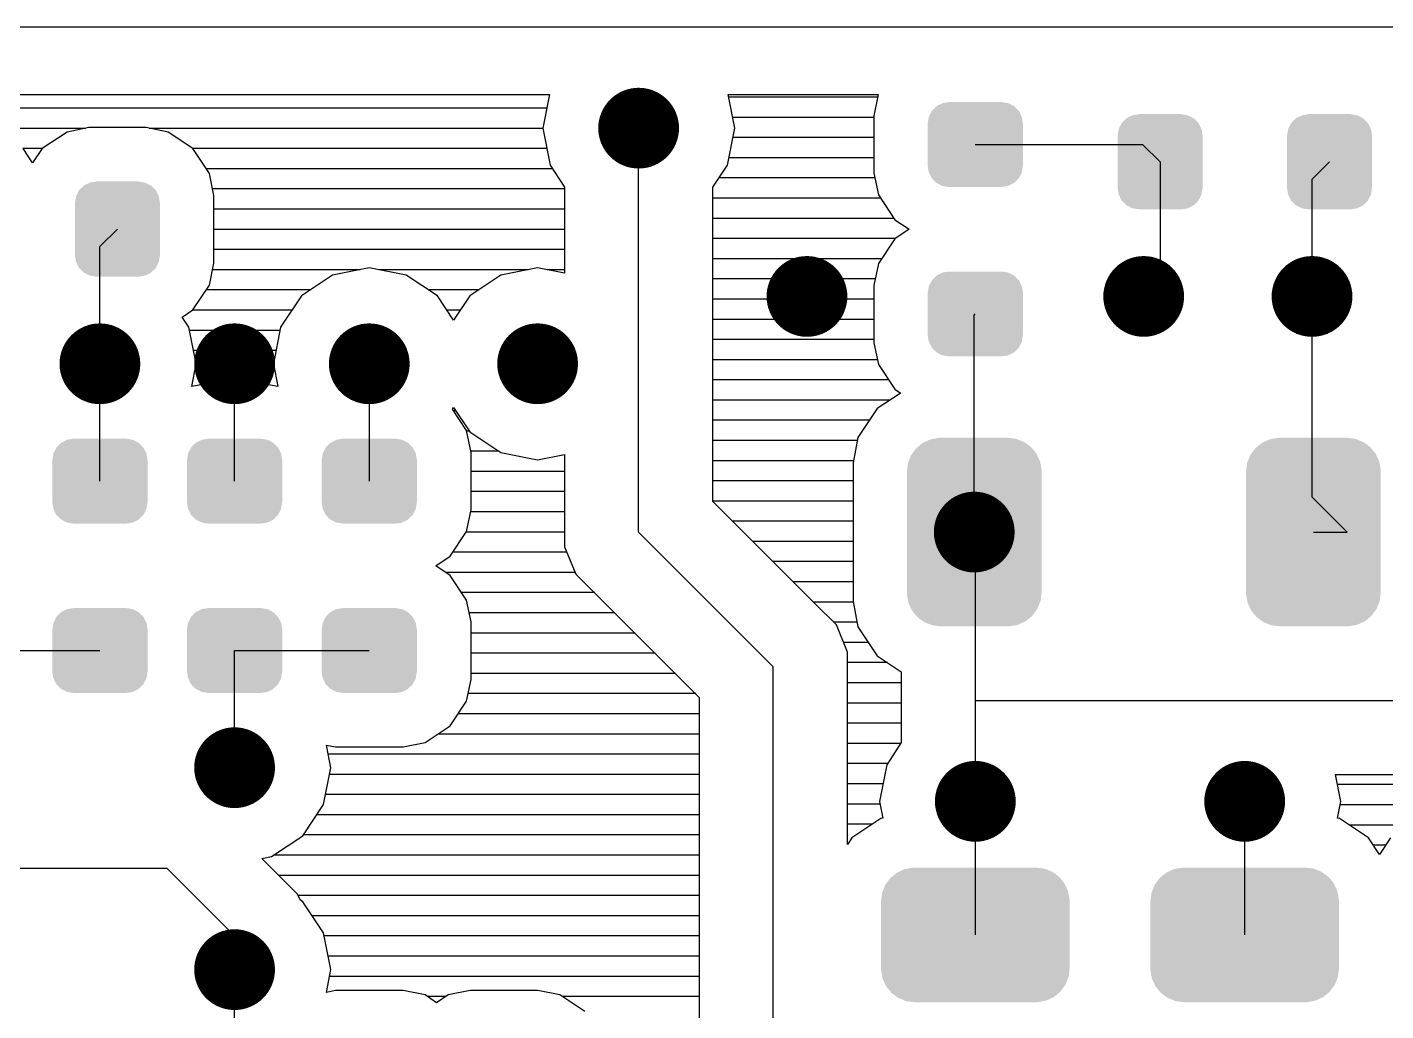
# Model space of a CAD drawing. Extents: x 295 to 953, y 10 to 290.
# Drawn here: x 679.37 to 708.84, y 202.71 to 224.05 of the extents above; entities that cross this region are included whole.
import ezdxf

# ---------------------------------------------------------------- set-up
doc = ezdxf.new("R2010")
doc.units = 0
doc.header["$LTSCALE"] = 5
doc.header["$MEASUREMENT"] = 0
doc.layers.get('0').update_dxf_attribs({"linetype": 'CONTINUOUS', "lineweight": 25})
doc.layers.add('DV-PEI-A6_BOT', color=7, linetype='CONTINUOUS')

msp = doc.modelspace()

# ---------------------------------------------------------------- linework, layer by layer
at = {"const_width": 0.876}
for points in [[(693.073, 221.859, -1), (692.197, 221.859, -1)], [(696.724, 218.208, -1), (695.848, 218.208, -1)], [(704.027, 218.208, -1), (703.151, 218.208, -1)], [(707.678, 218.208, -1), (706.802, 218.208, -1)], [(681.389, 216.747, -1), (680.513, 216.747, -1)], [(684.31, 216.747, -1), (683.434, 216.747, -1)], [(687.231, 216.747, -1), (686.355, 216.747, -1)], [(690.882, 216.747, -1), (690.006, 216.747, -1)], [(700.352, 213.096, -1), (699.476, 213.096, -1)], [(684.31, 207.984, -1), (683.434, 207.984, -1)], [(700.376, 207.254, -1), (699.499, 207.254, -1)], [(706.218, 207.254, -1), (705.341, 207.254, -1)], [(684.31, 203.603, -1), (683.434, 203.603, -1)]]:
    msp.add_lwpolyline(points, format="xyb", close=True, dxfattribs=at)
for points in [[(700.943, 222.108), (700.887, 222.225), (698.93, 222.108), (698.99, 222.225)], [(700.887, 222.225), (700.875, 222.238), (698.99, 222.225), (698.997, 222.238)], [(700.875, 222.238), (700.786, 222.331), (698.997, 222.238), (699.092, 222.331)], [(700.786, 222.331), (700.769, 222.34), (699.092, 222.331), (699.101, 222.34)], [(700.769, 222.34), (700.657, 222.399), (699.101, 222.34), (699.223, 222.399)], [(700.657, 222.399), (700.629, 222.404), (699.223, 222.399), (699.233, 222.404)], [(700.629, 222.404), (700.513, 222.423), (699.233, 222.404), (699.362, 222.423)], [(700.971, 221.041), (700.971, 221.964), (698.903, 221.041), (698.903, 221.964)], [(700.969, 221.964), (700.95, 222.094), (698.906, 221.964), (698.927, 222.094)], [(700.95, 222.094), (700.943, 222.108), (698.927, 222.094), (698.93, 222.108)], [(704.838, 221.848), (704.782, 221.964), (703.049, 221.848), (703.111, 221.964)], [(704.782, 221.964), (704.769, 221.977), (703.111, 221.964), (703.118, 221.977)], [(704.769, 221.977), (704.68, 222.069), (703.118, 221.977), (703.213, 222.069)], [(704.68, 222.069), (704.662, 222.078), (703.213, 222.069), (703.223, 222.078)], [(704.662, 222.078), (704.551, 222.136), (703.223, 222.078), (703.345, 222.136)], [(704.551, 222.136), (704.521, 222.141), (703.345, 222.136), (703.355, 222.141)], [(704.521, 222.141), (704.407, 222.159), (703.355, 222.141), (703.484, 222.159)], [(704.407, 222.159), (704.407, 222.163), (703.484, 222.159), (703.484, 222.163)], [(708.513, 221.848), (708.457, 221.964), (706.724, 221.848), (706.785, 221.964)], [(708.457, 221.964), (708.444, 221.977), (706.785, 221.964), (706.792, 221.977)], [(708.444, 221.977), (708.355, 222.069), (706.792, 221.977), (706.888, 222.069)], [(708.355, 222.069), (708.337, 222.078), (706.888, 222.069), (706.898, 222.078)], [(708.337, 222.078), (708.225, 222.136), (706.898, 222.078), (707.019, 222.136)], [(708.225, 222.136), (708.195, 222.141), (707.019, 222.136), (707.03, 222.141)], [(708.195, 222.141), (708.081, 222.159), (707.03, 222.141), (707.158, 222.159)], [(708.081, 222.159), (708.081, 222.163), (707.158, 222.159), (707.158, 222.163)], [(704.865, 221.704), (704.846, 221.833), (703.025, 221.704), (703.047, 221.833)], [(704.865, 221.702), (704.865, 221.704), (703.025, 221.702), (703.025, 221.704)], [(704.865, 220.556), (704.865, 221.702), (703.025, 220.556), (703.025, 221.702)], [(704.846, 221.833), (704.838, 221.848), (703.047, 221.833), (703.049, 221.848)], [(708.54, 221.704), (708.52, 221.833), (706.7, 221.704), (706.721, 221.833)], [(708.54, 221.702), (708.54, 221.704), (706.7, 221.702), (706.7, 221.704)], [(708.54, 220.556), (708.54, 221.702), (706.7, 220.556), (706.7, 221.702)], [(708.52, 221.833), (708.513, 221.848), (706.721, 221.833), (706.724, 221.848)], [(700.948, 220.912), (700.969, 221.041), (698.925, 220.912), (698.906, 221.041)], [(700.945, 220.897), (700.948, 220.912), (698.932, 220.897), (698.925, 220.912)], [(700.884, 220.78), (700.945, 220.897), (698.988, 220.78), (698.932, 220.897)], [(700.878, 220.768), (700.884, 220.78), (699, 220.768), (698.988, 220.78)], [(700.783, 220.675), (700.878, 220.768), (699.089, 220.675), (699, 220.768)], [(682.224, 220.388), (682.168, 220.504), (680.435, 220.388), (680.496, 220.504)], [(682.168, 220.504), (682.155, 220.517), (680.496, 220.504), (680.503, 220.517)], [(682.155, 220.517), (682.066, 220.608), (680.503, 220.517), (680.599, 220.608)], [(682.066, 220.608), (682.048, 220.618), (680.599, 220.608), (680.609, 220.618)], [(682.048, 220.618), (681.936, 220.675), (680.609, 220.618), (680.73, 220.675)], [(681.936, 220.675), (681.906, 220.68), (680.73, 220.675), (680.741, 220.68)], [(681.906, 220.68), (681.792, 220.699), (680.741, 220.68), (680.869, 220.699)], [(681.792, 220.699), (681.792, 220.703), (680.869, 220.699), (680.869, 220.703)], [(700.773, 220.666), (700.783, 220.675), (699.106, 220.666), (699.089, 220.675)], [(700.652, 220.607), (700.773, 220.666), (699.218, 220.607), (699.106, 220.666)], [(700.642, 220.602), (700.652, 220.607), (699.246, 220.602), (699.218, 220.607)], [(700.513, 220.583), (700.642, 220.602), (699.362, 220.583), (699.246, 220.602)], [(704.865, 220.554), (704.865, 220.556), (703.025, 220.554), (703.025, 220.556)], [(704.843, 220.425), (704.865, 220.554), (703.044, 220.425), (703.025, 220.554)], [(704.841, 220.41), (704.843, 220.425), (703.052, 220.41), (703.044, 220.425)], [(708.54, 220.554), (708.54, 220.556), (706.7, 220.554), (706.7, 220.556)], [(708.518, 220.425), (708.54, 220.554), (706.719, 220.425), (706.7, 220.554)], [(708.515, 220.41), (708.518, 220.425), (706.727, 220.41), (706.719, 220.425)], [(682.251, 220.244), (682.231, 220.372), (680.411, 220.244), (680.432, 220.372)], [(682.251, 220.241), (682.251, 220.244), (680.411, 220.241), (680.411, 220.244)], [(682.251, 219.096), (682.251, 220.241), (680.411, 219.096), (680.411, 220.241)], [(682.231, 220.372), (682.224, 220.388), (680.432, 220.372), (680.435, 220.388)], [(704.779, 220.294), (704.841, 220.41), (703.108, 220.294), (703.052, 220.41)], [(704.772, 220.281), (704.779, 220.294), (703.121, 220.281), (703.108, 220.294)], [(704.677, 220.189), (704.772, 220.281), (703.21, 220.189), (703.121, 220.281)], [(704.667, 220.18), (704.677, 220.189), (703.228, 220.18), (703.21, 220.189)], [(704.545, 220.122), (704.667, 220.18), (703.339, 220.122), (703.228, 220.18)], [(704.535, 220.117), (704.545, 220.122), (703.369, 220.117), (703.339, 220.122)], [(708.454, 220.294), (708.515, 220.41), (706.783, 220.294), (706.727, 220.41)], [(708.447, 220.281), (708.454, 220.294), (706.796, 220.281), (706.783, 220.294)], [(708.351, 220.189), (708.447, 220.281), (706.885, 220.189), (706.796, 220.281)], [(708.342, 220.18), (708.351, 220.189), (706.903, 220.18), (706.885, 220.189)], [(708.22, 220.122), (708.342, 220.18), (707.014, 220.122), (706.903, 220.18)], [(708.21, 220.117), (708.22, 220.122), (707.044, 220.117), (707.014, 220.122)], [(704.407, 220.099), (704.535, 220.117), (703.484, 220.099), (703.369, 220.117)], [(704.407, 220.095), (704.407, 220.099), (703.484, 220.095), (703.484, 220.099)], [(708.081, 220.099), (708.21, 220.117), (707.158, 220.099), (707.044, 220.117)], [(708.081, 220.095), (708.081, 220.099), (707.158, 220.095), (707.158, 220.099)], [(682.251, 219.093), (682.251, 219.096), (680.411, 219.093), (680.411, 219.096)], [(682.229, 218.965), (682.251, 219.093), (680.43, 218.965), (680.411, 219.093)], [(682.226, 218.949), (682.229, 218.965), (680.438, 218.949), (680.43, 218.965)], [(682.165, 218.833), (682.226, 218.949), (680.494, 218.833), (680.438, 218.949)], [(682.158, 218.82), (682.165, 218.833), (680.507, 218.82), (680.494, 218.833)], [(682.062, 218.729), (682.158, 218.82), (680.596, 218.729), (680.507, 218.82)], [(682.053, 218.719), (682.062, 218.729), (680.614, 218.719), (680.596, 218.729)], [(681.931, 218.662), (682.053, 218.719), (680.725, 218.662), (680.614, 218.719)], [(681.921, 218.657), (681.931, 218.662), (680.755, 218.657), (680.725, 218.662)], [(681.792, 218.638), (681.921, 218.657), (680.869, 218.638), (680.755, 218.657)], [(700.875, 218.563), (700.786, 218.656), (698.997, 218.563), (699.092, 218.656)], [(700.786, 218.656), (700.769, 218.665), (699.092, 218.656), (699.101, 218.665)], [(700.769, 218.665), (700.657, 218.724), (699.101, 218.665), (699.223, 218.724)], [(700.657, 218.724), (700.629, 218.729), (699.223, 218.724), (699.233, 218.729)], [(700.629, 218.729), (700.513, 218.748), (699.233, 218.729), (699.362, 218.748)], [(681.792, 218.634), (681.792, 218.638), (680.869, 218.634), (680.869, 218.638)], [(700.969, 218.29), (700.95, 218.419), (698.906, 218.29), (698.927, 218.419)], [(700.95, 218.419), (700.943, 218.434), (698.927, 218.419), (698.93, 218.434)], [(700.943, 218.434), (700.887, 218.551), (698.93, 218.434), (698.99, 218.551)], [(700.887, 218.551), (700.875, 218.563), (698.99, 218.551), (698.997, 218.563)], [(700.971, 217.367), (700.971, 218.29), (698.903, 217.367), (698.903, 218.29)], [(700.948, 217.237), (700.969, 217.367), (698.925, 217.237), (698.906, 217.367)], [(700.945, 217.223), (700.948, 217.237), (698.932, 217.223), (698.925, 217.237)], [(700.884, 217.106), (700.945, 217.223), (698.988, 217.106), (698.932, 217.223)], [(700.878, 217.093), (700.884, 217.106), (699, 217.093), (698.988, 217.106)], [(700.783, 217), (700.878, 217.093), (699.089, 217), (699, 217.093)], [(700.773, 216.991), (700.783, 217), (699.106, 216.991), (699.089, 217)], [(700.652, 216.932), (700.773, 216.991), (699.218, 216.932), (699.106, 216.991)], [(700.642, 216.928), (700.652, 216.932), (699.246, 216.928), (699.218, 216.932)], [(700.513, 216.908), (700.642, 216.928), (699.362, 216.908), (699.246, 216.928)], [(681.642, 215.101), (681.526, 215.121), (680.246, 215.101), (680.375, 215.121)], [(684.563, 215.101), (684.447, 215.121), (683.167, 215.101), (683.296, 215.121)], [(687.484, 215.101), (687.368, 215.121), (686.088, 215.101), (686.217, 215.121)], [(700.853, 215.107), (700.827, 215.118), (698.964, 215.107), (699.022, 215.118)], [(700.827, 215.118), (700.652, 215.14), (699.022, 215.118), (699.146, 215.14)], [(700.652, 215.14), (700.644, 215.141), (699.146, 215.14), (699.184, 215.141)], [(708.208, 215.107), (708.182, 215.118), (706.32, 215.107), (706.377, 215.118)], [(708.182, 215.118), (708.007, 215.14), (706.377, 215.118), (706.501, 215.14)], [(708.007, 215.14), (707.999, 215.141), (706.501, 215.14), (706.539, 215.141)], [(681.956, 214.806), (681.9, 214.923), (679.943, 214.806), (680.004, 214.923)], [(681.9, 214.923), (681.888, 214.935), (680.004, 214.923), (680.01, 214.935)], [(681.888, 214.935), (681.799, 215.028), (680.01, 214.935), (680.106, 215.028)], [(681.799, 215.028), (681.782, 215.037), (680.106, 215.028), (680.115, 215.037)], [(681.782, 215.037), (681.67, 215.096), (680.115, 215.037), (680.237, 215.096)], [(681.67, 215.096), (681.642, 215.101), (680.237, 215.096), (680.246, 215.101)], [(684.877, 214.806), (684.821, 214.923), (682.864, 214.806), (682.925, 214.923)], [(684.821, 214.923), (684.809, 214.935), (682.925, 214.923), (682.931, 214.935)], [(684.809, 214.935), (684.72, 215.028), (682.931, 214.935), (683.027, 215.028)], [(684.72, 215.028), (684.703, 215.037), (683.027, 215.028), (683.036, 215.037)], [(684.703, 215.037), (684.591, 215.096), (683.036, 215.037), (683.158, 215.096)], [(684.591, 215.096), (684.563, 215.101), (683.158, 215.096), (683.167, 215.101)], [(687.798, 214.806), (687.742, 214.923), (685.785, 214.806), (685.846, 214.923)], [(687.742, 214.923), (687.73, 214.935), (685.846, 214.923), (685.852, 214.935)], [(687.73, 214.935), (687.641, 215.028), (685.852, 214.935), (685.948, 215.028)], [(687.641, 215.028), (687.624, 215.037), (685.948, 215.028), (685.957, 215.037)], [(687.624, 215.037), (687.512, 215.096), (685.957, 215.037), (686.079, 215.096)], [(687.512, 215.096), (687.484, 215.101), (686.079, 215.096), (686.088, 215.101)], [(701.264, 214.797), (701.169, 214.913), (698.569, 214.797), (698.654, 214.913)], [(701.169, 214.913), (701.147, 214.94), (698.654, 214.913), (698.687, 214.94)], [(701.147, 214.94), (701.025, 215.03), (698.687, 214.94), (698.797, 215.03)], [(701.025, 215.03), (700.998, 215.049), (698.797, 215.03), (698.839, 215.049)], [(700.998, 215.049), (700.853, 215.107), (698.839, 215.049), (698.964, 215.107)], [(708.619, 214.797), (708.524, 214.913), (705.924, 214.797), (706.009, 214.913)], [(708.524, 214.913), (708.502, 214.94), (706.009, 214.913), (706.042, 214.94)], [(708.502, 214.94), (708.38, 215.03), (706.042, 214.94), (706.152, 215.03)], [(708.38, 215.03), (708.354, 215.049), (706.152, 215.03), (706.194, 215.049)], [(708.354, 215.049), (708.208, 215.107), (706.194, 215.049), (706.32, 215.107)], [(681.985, 213.739), (681.985, 214.662), (679.917, 213.739), (679.917, 214.662)], [(681.982, 214.662), (681.963, 214.791), (679.92, 214.662), (679.941, 214.791)], [(681.963, 214.791), (681.956, 214.806), (679.941, 214.791), (679.943, 214.806)], [(684.906, 213.739), (684.906, 214.662), (682.838, 213.739), (682.838, 214.662)], [(684.903, 214.662), (684.884, 214.791), (682.841, 214.662), (682.862, 214.791)], [(684.884, 214.791), (684.877, 214.806), (682.862, 214.791), (682.864, 214.806)], [(687.827, 213.739), (687.827, 214.662), (685.759, 213.739), (685.759, 214.662)], [(687.824, 214.662), (687.805, 214.791), (685.762, 214.662), (685.783, 214.791)], [(687.805, 214.791), (687.798, 214.806), (685.783, 214.791), (685.785, 214.806)], [(701.374, 214.449), (701.347, 214.594), (698.458, 214.449), (698.477, 214.594)], [(701.347, 214.594), (701.341, 214.63), (698.477, 214.594), (698.491, 214.63)], [(701.341, 214.63), (701.279, 214.765), (698.491, 214.63), (698.545, 214.765)], [(701.279, 214.765), (701.264, 214.797), (698.545, 214.765), (698.569, 214.797)], [(708.729, 214.449), (708.702, 214.594), (705.813, 214.449), (705.832, 214.594)], [(708.702, 214.594), (708.696, 214.63), (705.832, 214.594), (705.846, 214.63)], [(708.696, 214.63), (708.634, 214.765), (705.846, 214.63), (705.9, 214.765)], [(708.634, 214.765), (708.619, 214.797), (705.9, 214.765), (705.924, 214.797)], [(701.375, 214.411), (701.374, 214.449), (698.454, 214.411), (698.458, 214.449)], [(701.375, 211.782), (701.375, 214.411), (698.454, 211.782), (698.454, 214.411)], [(708.73, 214.411), (708.729, 214.449), (705.809, 214.411), (705.813, 214.449)], [(708.73, 211.782), (708.73, 214.411), (705.809, 211.782), (705.809, 214.411)], [(681.961, 213.609), (681.982, 213.739), (679.938, 213.609), (679.92, 213.739)], [(684.882, 213.609), (684.903, 213.739), (682.859, 213.609), (682.841, 213.739)], [(687.803, 213.609), (687.824, 213.739), (685.78, 213.609), (685.762, 213.739)], [(681.959, 213.595), (681.961, 213.609), (679.945, 213.595), (679.938, 213.609)], [(681.898, 213.478), (681.959, 213.595), (680.001, 213.478), (679.945, 213.595)], [(681.892, 213.465), (681.898, 213.478), (680.013, 213.465), (680.001, 213.478)], [(681.796, 213.373), (681.892, 213.465), (680.103, 213.373), (680.013, 213.465)], [(681.787, 213.364), (681.796, 213.373), (680.12, 213.364), (680.103, 213.373)], [(681.665, 213.304), (681.787, 213.364), (680.232, 213.304), (680.12, 213.364)], [(684.88, 213.595), (684.882, 213.609), (682.866, 213.595), (682.859, 213.609)], [(684.819, 213.478), (684.88, 213.595), (682.922, 213.478), (682.866, 213.595)], [(684.813, 213.465), (684.819, 213.478), (682.934, 213.465), (682.922, 213.478)], [(684.717, 213.373), (684.813, 213.465), (683.024, 213.373), (682.934, 213.465)], [(684.708, 213.364), (684.717, 213.373), (683.041, 213.364), (683.024, 213.373)], [(684.586, 213.304), (684.708, 213.364), (683.153, 213.304), (683.041, 213.364)], [(687.801, 213.595), (687.803, 213.609), (685.787, 213.595), (685.78, 213.609)], [(687.74, 213.478), (687.801, 213.595), (685.843, 213.478), (685.787, 213.595)], [(687.734, 213.465), (687.74, 213.478), (685.855, 213.465), (685.843, 213.478)], [(687.638, 213.373), (687.734, 213.465), (685.945, 213.373), (685.855, 213.465)], [(687.629, 213.364), (687.638, 213.373), (685.962, 213.364), (685.945, 213.373)], [(687.507, 213.304), (687.629, 213.364), (686.074, 213.304), (685.962, 213.364)], [(681.656, 213.3), (681.665, 213.304), (680.259, 213.3), (680.232, 213.304)], [(681.526, 213.28), (681.656, 213.3), (680.375, 213.28), (680.259, 213.3)], [(684.577, 213.3), (684.586, 213.304), (683.18, 213.3), (683.153, 213.304)], [(684.447, 213.28), (684.577, 213.3), (683.296, 213.28), (683.18, 213.3)], [(687.498, 213.3), (687.507, 213.304), (686.101, 213.3), (686.074, 213.304)], [(687.368, 213.28), (687.498, 213.3), (686.217, 213.28), (686.101, 213.3)], [(701.37, 211.744), (701.375, 211.782), (698.455, 211.744), (698.454, 211.782)], [(701.351, 211.599), (701.37, 211.744), (698.481, 211.599), (698.455, 211.744)], [(701.337, 211.562), (701.351, 211.599), (698.487, 211.562), (698.481, 211.599)], [(708.725, 211.744), (708.73, 211.782), (705.81, 211.744), (705.809, 211.782)], [(708.706, 211.599), (708.725, 211.744), (705.836, 211.599), (705.81, 211.744)], [(708.692, 211.562), (708.706, 211.599), (705.842, 211.562), (705.836, 211.599)], [(681.888, 211.261), (681.799, 211.354), (680.01, 211.261), (680.106, 211.354)], [(681.799, 211.354), (681.782, 211.363), (680.106, 211.354), (680.115, 211.363)], [(681.782, 211.363), (681.67, 211.422), (680.115, 211.363), (680.237, 211.422)], [(681.67, 211.422), (681.642, 211.426), (680.237, 211.422), (680.246, 211.426)], [(681.642, 211.426), (681.526, 211.446), (680.246, 211.426), (680.375, 211.446)], [(684.809, 211.261), (684.72, 211.354), (682.931, 211.261), (683.027, 211.354)], [(684.72, 211.354), (684.703, 211.363), (683.027, 211.354), (683.036, 211.363)], [(684.703, 211.363), (684.591, 211.422), (683.036, 211.363), (683.158, 211.422)], [(684.591, 211.422), (684.563, 211.426), (683.158, 211.422), (683.167, 211.426)], [(684.563, 211.426), (684.447, 211.446), (683.167, 211.426), (683.296, 211.446)], [(687.73, 211.261), (687.641, 211.354), (685.852, 211.261), (685.948, 211.354)], [(687.641, 211.354), (687.624, 211.363), (685.948, 211.354), (685.957, 211.363)], [(687.624, 211.363), (687.512, 211.422), (685.957, 211.363), (686.079, 211.422)], [(687.512, 211.422), (687.484, 211.426), (686.079, 211.422), (686.088, 211.426)], [(687.484, 211.426), (687.368, 211.446), (686.088, 211.426), (686.217, 211.446)], [(701.283, 211.428), (701.337, 211.562), (698.549, 211.428), (698.487, 211.562)], [(701.259, 211.395), (701.283, 211.428), (698.564, 211.395), (698.549, 211.428)], [(701.174, 211.279), (701.259, 211.395), (698.659, 211.279), (698.564, 211.395)], [(701.141, 211.252), (701.174, 211.279), (698.681, 211.252), (698.659, 211.279)], [(708.638, 211.428), (708.692, 211.562), (705.904, 211.428), (705.842, 211.562)], [(708.614, 211.395), (708.638, 211.428), (705.919, 211.395), (705.904, 211.428)], [(708.529, 211.279), (708.614, 211.395), (706.014, 211.279), (705.919, 211.395)], [(708.496, 211.252), (708.529, 211.279), (706.036, 211.252), (706.014, 211.279)], [(681.985, 210.064), (681.985, 210.987), (679.917, 210.064), (679.917, 210.987)], [(681.982, 210.987), (681.963, 211.117), (679.92, 210.987), (679.941, 211.117)], [(681.963, 211.117), (681.956, 211.131), (679.941, 211.117), (679.943, 211.131)], [(681.956, 211.131), (681.9, 211.248), (679.943, 211.131), (680.004, 211.248)], [(681.9, 211.248), (681.888, 211.261), (680.004, 211.248), (680.01, 211.261)], [(684.906, 210.064), (684.906, 210.987), (682.838, 210.064), (682.838, 210.987)], [(684.903, 210.987), (684.884, 211.117), (682.841, 210.987), (682.862, 211.117)], [(684.884, 211.117), (684.877, 211.131), (682.862, 211.117), (682.864, 211.131)], [(684.877, 211.131), (684.821, 211.248), (682.864, 211.131), (682.925, 211.248)], [(684.821, 211.248), (684.809, 211.261), (682.925, 211.248), (682.931, 211.261)], [(687.827, 210.064), (687.827, 210.987), (685.759, 210.064), (685.759, 210.987)], [(687.824, 210.987), (687.805, 211.117), (685.762, 210.987), (685.783, 211.117)], [(687.805, 211.117), (687.798, 211.131), (685.783, 211.117), (685.785, 211.131)], [(687.798, 211.131), (687.742, 211.248), (685.785, 211.131), (685.846, 211.248)], [(687.742, 211.248), (687.73, 211.261), (685.846, 211.248), (685.852, 211.261)], [(701.031, 211.162), (701.141, 211.252), (698.803, 211.162), (698.681, 211.252)], [(700.989, 211.143), (701.031, 211.162), (698.83, 211.143), (698.803, 211.162)], [(700.864, 211.085), (700.989, 211.143), (698.975, 211.085), (698.83, 211.143)], [(700.806, 211.075), (700.864, 211.085), (699.001, 211.075), (698.975, 211.085)], [(700.682, 211.053), (700.806, 211.075), (699.176, 211.053), (699.001, 211.075)], [(700.644, 211.052), (700.682, 211.053), (699.184, 211.052), (699.176, 211.053)], [(708.386, 211.162), (708.496, 211.252), (706.159, 211.162), (706.036, 211.252)], [(708.344, 211.143), (708.386, 211.162), (706.185, 211.143), (706.159, 211.162)], [(708.219, 211.085), (708.344, 211.143), (706.33, 211.085), (706.185, 211.143)], [(708.161, 211.075), (708.219, 211.085), (706.356, 211.075), (706.33, 211.085)], [(708.037, 211.053), (708.161, 211.075), (706.531, 211.053), (706.356, 211.075)], [(707.999, 211.052), (708.037, 211.053), (706.539, 211.052), (706.531, 211.053)], [(681.961, 209.935), (681.982, 210.064), (679.938, 209.935), (679.92, 210.064)], [(681.959, 209.92), (681.961, 209.935), (679.945, 209.92), (679.938, 209.935)], [(681.898, 209.803), (681.959, 209.92), (680.001, 209.803), (679.945, 209.92)], [(684.882, 209.935), (684.903, 210.064), (682.859, 209.935), (682.841, 210.064)], [(684.88, 209.92), (684.882, 209.935), (682.866, 209.92), (682.859, 209.935)], [(684.819, 209.803), (684.88, 209.92), (682.922, 209.803), (682.866, 209.92)], [(687.803, 209.935), (687.824, 210.064), (685.78, 209.935), (685.762, 210.064)], [(687.801, 209.92), (687.803, 209.935), (685.787, 209.92), (685.78, 209.935)], [(687.74, 209.803), (687.801, 209.92), (685.843, 209.803), (685.787, 209.92)], [(681.892, 209.791), (681.898, 209.803), (680.013, 209.791), (680.001, 209.803)], [(681.796, 209.698), (681.892, 209.791), (680.103, 209.698), (680.013, 209.791)], [(681.787, 209.689), (681.796, 209.698), (680.12, 209.689), (680.103, 209.698)], [(681.665, 209.63), (681.787, 209.689), (680.232, 209.63), (680.12, 209.689)], [(681.656, 209.625), (681.665, 209.63), (680.259, 209.625), (680.232, 209.63)], [(681.526, 209.606), (681.656, 209.625), (680.375, 209.606), (680.259, 209.625)], [(684.813, 209.791), (684.819, 209.803), (682.934, 209.791), (682.922, 209.803)], [(684.717, 209.698), (684.813, 209.791), (683.024, 209.698), (682.934, 209.791)], [(684.708, 209.689), (684.717, 209.698), (683.041, 209.689), (683.024, 209.698)], [(684.586, 209.63), (684.708, 209.689), (683.153, 209.63), (683.041, 209.689)], [(684.577, 209.625), (684.586, 209.63), (683.18, 209.625), (683.153, 209.63)], [(684.447, 209.606), (684.577, 209.625), (683.296, 209.606), (683.18, 209.625)], [(687.734, 209.791), (687.74, 209.803), (685.855, 209.791), (685.843, 209.803)], [(687.638, 209.698), (687.734, 209.791), (685.945, 209.698), (685.855, 209.791)], [(687.629, 209.689), (687.638, 209.698), (685.962, 209.689), (685.945, 209.698)], [(687.507, 209.63), (687.629, 209.689), (686.074, 209.63), (685.962, 209.689)], [(687.498, 209.625), (687.507, 209.63), (686.101, 209.625), (686.074, 209.63)], [(687.368, 209.606), (687.498, 209.625), (686.217, 209.606), (686.101, 209.625)], [(701.755, 205.616), (701.632, 205.706), (698.126, 205.616), (698.236, 205.706)], [(701.632, 205.706), (701.606, 205.725), (698.236, 205.706), (698.278, 205.725)], [(701.606, 205.725), (701.461, 205.783), (698.278, 205.725), (698.404, 205.783)], [(701.461, 205.783), (701.435, 205.794), (698.404, 205.783), (698.462, 205.794)], [(701.435, 205.794), (701.26, 205.816), (698.462, 205.794), (698.585, 205.816)], [(701.26, 205.816), (701.252, 205.817), (698.585, 205.816), (698.623, 205.817)], [(707.597, 205.616), (707.474, 205.706), (703.968, 205.616), (704.078, 205.706)], [(707.474, 205.706), (707.448, 205.725), (704.078, 205.706), (704.12, 205.725)], [(707.448, 205.725), (707.303, 205.783), (704.12, 205.725), (704.246, 205.783)], [(707.303, 205.783), (707.277, 205.794), (704.246, 205.783), (704.304, 205.794)], [(707.277, 205.794), (707.102, 205.816), (704.304, 205.794), (704.427, 205.816)], [(707.102, 205.816), (707.094, 205.817), (704.427, 205.816), (704.465, 205.817)], [(701.948, 205.306), (701.886, 205.441), (697.931, 205.306), (697.984, 205.441)], [(701.886, 205.441), (701.871, 205.474), (697.984, 205.441), (698.008, 205.474)], [(701.871, 205.474), (701.777, 205.59), (698.008, 205.474), (698.093, 205.59)], [(701.777, 205.59), (701.755, 205.616), (698.093, 205.59), (698.126, 205.616)], [(707.79, 205.306), (707.728, 205.441), (703.773, 205.306), (703.826, 205.441)], [(707.728, 205.441), (707.713, 205.474), (703.826, 205.441), (703.85, 205.474)], [(707.713, 205.474), (707.619, 205.59), (703.85, 205.474), (703.935, 205.59)], [(707.619, 205.59), (707.597, 205.616), (703.935, 205.59), (703.968, 205.616)], [(701.982, 205.087), (701.981, 205.125), (697.893, 205.087), (697.898, 205.125)], [(701.981, 205.125), (701.955, 205.27), (697.898, 205.125), (697.916, 205.27)], [(701.955, 205.27), (701.948, 205.306), (697.916, 205.27), (697.931, 205.306)], [(707.824, 205.087), (707.823, 205.125), (703.735, 205.087), (703.74, 205.125)], [(707.823, 205.125), (707.797, 205.27), (703.74, 205.125), (703.758, 205.27)], [(707.797, 205.27), (707.79, 205.306), (703.758, 205.27), (703.773, 205.306)], [(701.982, 203.626), (701.982, 205.087), (697.893, 203.626), (697.893, 205.087)], [(707.824, 203.626), (707.824, 205.087), (703.735, 203.626), (703.735, 205.087)], [(701.977, 203.589), (701.982, 203.626), (697.894, 203.589), (697.893, 203.626)], [(707.819, 203.589), (707.824, 203.626), (703.736, 203.589), (703.735, 203.626)], [(701.959, 203.443), (701.977, 203.589), (697.92, 203.443), (697.894, 203.589)], [(701.944, 203.407), (701.959, 203.443), (697.926, 203.407), (697.92, 203.443)], [(701.891, 203.272), (701.944, 203.407), (697.989, 203.272), (697.926, 203.407)], [(707.801, 203.443), (707.819, 203.589), (703.762, 203.443), (703.736, 203.589)], [(707.786, 203.407), (707.801, 203.443), (703.768, 203.407), (703.762, 203.443)], [(707.733, 203.272), (707.786, 203.407), (703.831, 203.272), (703.768, 203.407)], [(701.867, 203.24), (701.891, 203.272), (698.004, 203.24), (697.989, 203.272)], [(701.781, 203.124), (701.867, 203.24), (698.098, 203.124), (698.004, 203.24)], [(701.749, 203.097), (701.781, 203.124), (698.12, 203.097), (698.098, 203.124)], [(701.639, 203.007), (701.749, 203.097), (698.243, 203.007), (698.12, 203.097)], [(707.709, 203.24), (707.733, 203.272), (703.846, 203.24), (703.831, 203.272)], [(707.623, 203.124), (707.709, 203.24), (703.94, 203.124), (703.846, 203.24)], [(707.591, 203.097), (707.623, 203.124), (703.962, 203.097), (703.94, 203.124)], [(707.481, 203.007), (707.591, 203.097), (704.085, 203.007), (703.962, 203.097)], [(701.597, 202.988), (701.639, 203.007), (698.269, 202.988), (698.243, 203.007)], [(701.471, 202.93), (701.597, 202.988), (698.414, 202.93), (698.269, 202.988)], [(701.413, 202.919), (701.471, 202.93), (698.44, 202.919), (698.414, 202.93)], [(701.29, 202.897), (701.413, 202.919), (698.615, 202.897), (698.44, 202.919)], [(701.252, 202.896), (701.29, 202.897), (698.623, 202.896), (698.615, 202.897)], [(707.439, 202.988), (707.481, 203.007), (704.111, 202.988), (704.085, 203.007)], [(707.313, 202.93), (707.439, 202.988), (704.256, 202.93), (704.111, 202.988)], [(707.255, 202.919), (707.313, 202.93), (704.282, 202.919), (704.256, 202.93)], [(707.132, 202.897), (707.255, 202.919), (704.457, 202.897), (704.282, 202.919)], [(707.094, 202.896), (707.132, 202.897), (704.465, 202.896), (704.457, 202.897)]]:
    msp.add_solid(points)
at = {"layer": 'DV-PEI-A6_BOT'}
for p, q in [((759.234, 224.05), (662.695, 224.05)), ((663.302, 222.589), (690.701, 222.589)), ((690.701, 222.589), (690.555, 221.859)), ((694.574, 222.589), (697.828, 222.589)), ((694.721, 221.859), (694.574, 222.589)), ((697.817, 222.531), (694.586, 222.531)), ((697.828, 222.589), (697.735, 222.128)), ((690.643, 222.292), (663.01, 222.292)), ((697.735, 222.093), (694.674, 222.093)), ((697.735, 222.128), (697.735, 220.884)), ((680.647, 221.853), (678.34, 221.853)), ((680.238, 221.772), (679.701, 221.415)), ((680.711, 221.871), (680.238, 221.772)), ((681.956, 221.871), (680.711, 221.871)), ((682.429, 221.772), (681.956, 221.871)), ((690.555, 221.853), (682.02, 221.853)), ((682.966, 221.415), (682.429, 221.772)), ((690.555, 221.859), (690.713, 221.059)), ((692.635, 213.096), (692.635, 221.859)), ((694.563, 221.059), (694.721, 221.859)), ((697.735, 221.655), (694.685, 221.655)), ((679.707, 221.415), (679.28, 221.415)), ((679.49, 221.106), (679.286, 221.415)), ((679.701, 221.415), (679.49, 221.106)), ((690.643, 221.415), (682.961, 221.415)), ((683.329, 220.878), (682.966, 221.415)), ((699.937, 221.503), (703.565, 221.503)), ((703.565, 221.503), (703.945, 221.129)), ((690.713, 221.059), (691.028, 220.58)), ((694.241, 220.58), (694.563, 221.059)), ((697.735, 221.217), (694.598, 221.217)), ((703.945, 221.129), (703.945, 218.559)), ((707.24, 220.749), (707.62, 221.129)), ((690.765, 220.977), (683.259, 220.977)), ((683.422, 220.399), (683.329, 220.878)), ((697.758, 220.778), (694.376, 220.778)), ((697.735, 220.884), (697.834, 220.41)), ((707.24, 218.208), (707.24, 220.749)), ((691.028, 220.539), (683.393, 220.539)), ((691.028, 220.58), (691.028, 218.71)), ((694.241, 213.756), (694.241, 220.58)), ((683.422, 218.932), (683.422, 220.399)), ((697.875, 220.34), (694.241, 220.34)), ((697.834, 220.41), (698.191, 219.873)), ((691.028, 220.101), (683.422, 220.101)), ((698.167, 219.902), (694.241, 219.902)), ((698.191, 219.873), (698.5, 219.668)), ((680.951, 219.289), (681.331, 219.668)), ((691.028, 219.663), (683.422, 219.663)), ((698.5, 219.668), (698.191, 219.458)), ((680.951, 216.747), (680.951, 219.289)), ((698.202, 219.464), (694.241, 219.464)), ((698.191, 219.458), (697.834, 218.921)), ((691.028, 219.225), (683.422, 219.225)), ((697.904, 219.026), (694.241, 219.026)), ((683.329, 218.453), (683.422, 218.932)), ((686.594, 218.786), (683.393, 218.786)), ((685.998, 218.67), (685.321, 218.22)), ((686.793, 218.827), (685.998, 218.67)), ((687.593, 218.67), (686.793, 218.827)), ((690.246, 218.786), (686.997, 218.786)), ((688.271, 218.22), (687.593, 218.67)), ((689.65, 218.67), (688.972, 218.22)), ((690.444, 218.827), (689.65, 218.67)), ((691.028, 218.71), (690.444, 218.827)), ((691.028, 218.786), (690.649, 218.786)), ((697.834, 218.921), (697.735, 218.448)), ((682.966, 217.916), (683.329, 218.453)), ((697.764, 218.588), (694.241, 218.588)), ((697.735, 218.448), (697.735, 217.203)), ((703.945, 218.559), (703.589, 218.208)), ((685.519, 218.348), (683.259, 218.348)), ((685.321, 218.22), (684.871, 217.542)), ((689.171, 218.348), (688.072, 218.348)), ((688.621, 217.694), (688.271, 218.22)), ((688.972, 218.22), (688.621, 217.694)), ((697.735, 218.15), (694.241, 218.15)), ((707.24, 213.85), (707.24, 218.208)), ((682.733, 217.758), (682.966, 217.916)), ((685.116, 217.91), (682.961, 217.91)), ((688.768, 217.91), (688.475, 217.91)), ((699.914, 217.799), (699.937, 217.828)), ((699.914, 213.096), (699.914, 217.799)), ((682.879, 217.542), (682.733, 217.758)), ((683.037, 216.747), (682.879, 217.542)), ((684.859, 217.472), (682.89, 217.472)), ((684.871, 217.542), (684.713, 216.747)), ((697.735, 217.711), (694.241, 217.711)), ((697.735, 217.273), (694.241, 217.273)), ((697.735, 217.203), (697.834, 216.73)), ((684.772, 217.034), (682.978, 217.034)), ((680.951, 214.2), (680.951, 216.747)), ((682.943, 216.251), (683.037, 216.747)), ((684.742, 216.596), (683.007, 216.596)), ((683.872, 214.2), (683.872, 216.747)), ((684.713, 216.747), (684.807, 216.251)), ((686.793, 216.747), (686.793, 214.2)), ((697.811, 216.835), (694.241, 216.835)), ((697.834, 216.73), (698.191, 216.193)), ((683.142, 216.292), (682.943, 216.251)), ((684.608, 216.292), (683.142, 216.292)), ((683.872, 214.639), (683.872, 216.292)), ((684.807, 216.251), (684.608, 216.292)), ((698.05, 216.397), (694.241, 216.397)), ((698.308, 216.105), (697.811, 215.778)), ((698.191, 216.193), (698.308, 216.117)), ((698.308, 216.117), (698.308, 216.105)), ((688.598, 215.76), (688.621, 215.795)), ((688.902, 215.299), (688.598, 215.76)), ((688.621, 215.795), (688.972, 215.269)), ((688.668, 215.725), (688.621, 215.725)), ((698.086, 215.959), (694.241, 215.959)), ((697.811, 215.778), (697.39, 215.147)), ((697.642, 215.521), (694.241, 215.521)), ((689.001, 214.825), (688.902, 215.299)), ((688.966, 215.287), (688.908, 215.287)), ((688.972, 215.269), (689.65, 214.82)), ((697.39, 215.147), (697.285, 214.598)), ((689.609, 214.849), (688.995, 214.849)), ((689.001, 213.581), (689.001, 214.825)), ((689.65, 214.82), (690.444, 214.662)), ((697.379, 215.083), (694.241, 215.083)), ((690.444, 214.662), (691.028, 214.779)), ((691.028, 214.779), (691.028, 213.412)), ((697.291, 214.644), (694.241, 214.644)), ((697.285, 214.598), (697.285, 211.589)), ((691.028, 214.411), (689.001, 214.411)), ((691.028, 213.973), (689.001, 213.973)), ((697.285, 214.206), (694.241, 214.206)), ((697.285, 213.768), (694.241, 213.768)), ((696.467, 211.536), (694.241, 213.756)), ((707.999, 213.096), (707.24, 213.85)), ((688.902, 213.108), (689.001, 213.581)), ((691.028, 213.534), (688.99, 213.534)), ((691.028, 213.412), (691.028, 212.775)), ((688.546, 212.57), (688.902, 213.108)), ((691.028, 213.096), (688.896, 213.096)), ((695.556, 210.175), (692.635, 213.096)), ((697.285, 213.33), (694.674, 213.33)), ((699.914, 213.096), (699.937, 213.067)), ((699.937, 213.067), (699.937, 209.445)), ((707.269, 213.096), (707.999, 213.096)), ((691.028, 212.775), (691.274, 212.185)), ((697.285, 212.892), (695.112, 212.892)), ((688.236, 212.366), (688.546, 212.57)), ((691.081, 212.658), (688.604, 212.658)), ((688.546, 212.156), (688.236, 212.366)), ((691.262, 212.22), (688.458, 212.22)), ((691.274, 212.185), (693.949, 209.509)), ((697.285, 212.454), (695.55, 212.454)), ((688.902, 211.618), (688.546, 212.156)), ((697.285, 212.015), (695.988, 212.015)), ((691.683, 211.782), (688.797, 211.782)), ((689.001, 211.145), (688.902, 211.618)), ((697.285, 211.577), (696.426, 211.577)), ((697.285, 211.589), (697.39, 211.04)), ((692.121, 211.344), (688.96, 211.344)), ((696.923, 211.081), (696.467, 211.536)), ((689.001, 209.901), (689.001, 211.145)), ((697.373, 211.139), (696.865, 211.139)), ((697.162, 210.491), (696.923, 211.081)), ((697.39, 211.04), (697.811, 210.409)), ((692.559, 210.905), (689.001, 210.905)), ((697.618, 210.701), (697.081, 210.701)), ((678.03, 210.526), (680.951, 210.526)), ((683.872, 210.526), (686.793, 210.526)), ((683.872, 207.984), (683.872, 210.526)), ((692.997, 210.467), (689.001, 210.467)), ((697.162, 209.854), (697.162, 210.491)), ((697.811, 210.409), (698.331, 210.064)), ((695.556, 188.998), (695.556, 210.175)), ((698.033, 210.263), (697.162, 210.263)), ((688.902, 209.427), (689.001, 209.901)), ((693.435, 210.029), (689.001, 210.029)), ((697.162, 206.32), (697.162, 209.854)), ((698.331, 209.825), (697.162, 209.825)), ((698.331, 210.064), (698.331, 209.76)), ((693.873, 209.591), (688.937, 209.591)), ((698.331, 209.76), (698.331, 208.528)), ((688.546, 208.89), (688.902, 209.427)), ((693.949, 209.509), (693.949, 189.313)), ((698.331, 209.387), (697.162, 209.387)), ((699.937, 209.445), (712.352, 209.445)), ((699.937, 209.445), (699.937, 207.254)), ((693.949, 209.153), (688.721, 209.153)), ((698.331, 208.948), (697.162, 208.948)), ((688.008, 208.528), (688.546, 208.89)), ((693.949, 208.715), (688.277, 208.715)), ((685.958, 207.984), (685.864, 208.475)), ((685.864, 208.475), (686.063, 208.434)), ((686.063, 208.434), (687.529, 208.434)), ((687.529, 208.434), (688.008, 208.528)), ((698.325, 208.51), (697.162, 208.51)), ((698.331, 208.528), (698.015, 208.049)), ((693.949, 208.277), (685.899, 208.277)), ((698.033, 208.072), (697.162, 208.072)), ((698.015, 208.049), (697.858, 207.254)), ((685.8, 207.184), (685.958, 207.984)), ((693.949, 207.838), (685.928, 207.838)), ((707.865, 207.254), (707.748, 207.838)), ((707.748, 207.838), (712.673, 207.838)), ((697.934, 207.634), (697.162, 207.634)), ((713.993, 207.616), (707.795, 207.616)), ((685.35, 206.506), (685.8, 207.184)), ((693.949, 207.4), (685.841, 207.4)), ((697.864, 207.196), (697.162, 207.196)), ((697.858, 207.254), (697.928, 206.886)), ((699.937, 207.254), (699.937, 204.357)), ((705.779, 207.254), (705.779, 204.357)), ((707.795, 206.886), (707.865, 207.254)), ((713.935, 207.178), (707.853, 207.178)), ((693.949, 206.962), (685.654, 206.962)), ((697.887, 206.88), (697.256, 206.46)), ((697.928, 206.886), (697.887, 206.88)), ((707.836, 206.88), (707.795, 206.886)), ((708.467, 206.46), (707.836, 206.88)), ((697.706, 206.758), (697.162, 206.758)), ((709.361, 206.74), (708.046, 206.74)), ((684.672, 206.057), (685.35, 206.506)), ((693.949, 206.524), (685.356, 206.524)), ((697.256, 206.46), (697.162, 206.32)), ((708.7, 206.103), (708.467, 206.46)), ((708.835, 206.302), (708.572, 206.302)), ((708.94, 206.46), (708.7, 206.103)), ((684.462, 206.016), (684.672, 206.057)), ((684.783, 205.694), (684.462, 206.016)), ((693.949, 206.086), (684.713, 206.086)), ((682.411, 205.794), (673.648, 205.794)), ((682.411, 205.794), (683.872, 204.333)), ((685.239, 205.239), (684.783, 205.694)), ((693.949, 205.648), (684.83, 205.648)), ((685.292, 205.116), (685.239, 205.239)), ((693.949, 205.21), (685.251, 205.21)), ((685.35, 205.075), (685.292, 205.116)), ((685.8, 204.398), (685.35, 205.075)), ((693.949, 204.771), (685.554, 204.771)), ((683.872, 204.333), (683.872, 203.603)), ((685.958, 203.603), (685.8, 204.398)), ((693.949, 204.333), (685.811, 204.333)), ((693.949, 203.895), (685.899, 203.895)), ((683.872, 201.056), (683.872, 203.603)), ((685.864, 203.106), (685.958, 203.603)), ((693.949, 203.457), (685.928, 203.457)), ((686.063, 203.147), (685.864, 203.106)), ((687.529, 203.147), (686.063, 203.147)), ((688.008, 203.054), (687.529, 203.147)), ((688.253, 202.884), (688.008, 203.054)), ((688.505, 203.054), (688.253, 202.884)), ((688.984, 203.147), (688.505, 203.054)), ((690.45, 203.147), (688.984, 203.147)), ((690.929, 203.054), (690.45, 203.147)), ((691.467, 202.692), (690.929, 203.054)), ((688.452, 203.019), (688.061, 203.019)), ((693.949, 203.019), (690.982, 203.019))]:
    msp.add_line(p, q, dxfattribs=at)

doc.saveas('drawing.dxf')
